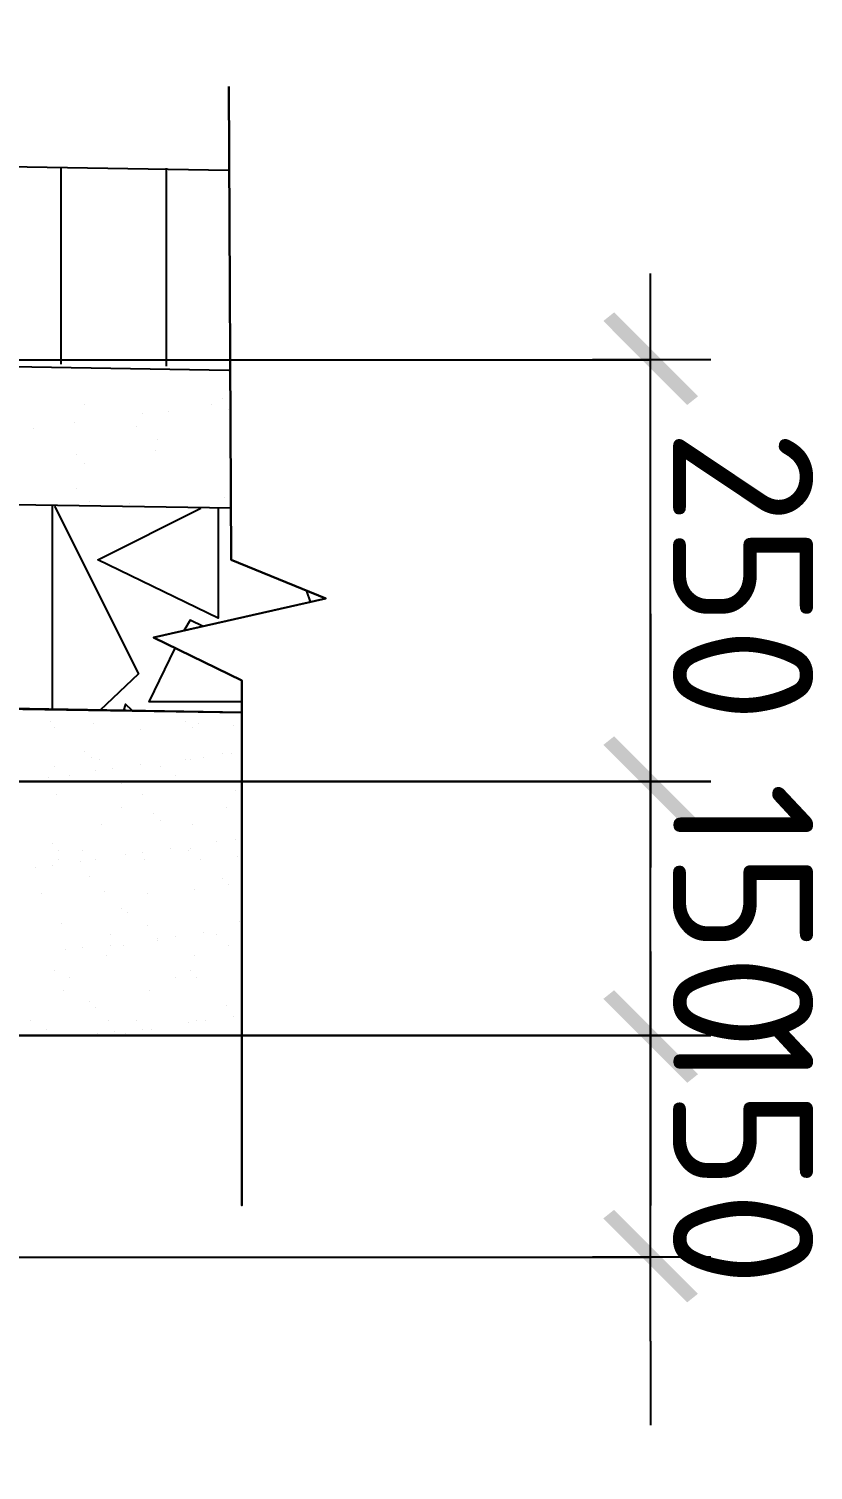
# Model space of a CAD drawing. Extents: x 8646 to 18206, y -17605 to -192.
# Drawn here: x 11682.48 to 11697.93, y -8209.11 to -8180.73 of the extents above; entities that cross this region are included whole.
import ezdxf

# ---------------------------------------------------------------- set-up
doc = ezdxf.new("R2010")
doc.units = 0
for name, color, linetype in [('PDF__0', 7, 'CONTINUOUS'), ('PDF__КОНСТРУКЦИЯ_КОЛОДЦА', 7, 'CONTINUOUS'), ('PDF__ТЕКСТ', 7, 'CONTINUOUS'), ('PDF__УСИЛЕНИЕ', 7, 'CONTINUOUS')]:
    doc.layers.add(name, color=color, linetype=linetype)
doc.styles.add('PDF_ISOCPEUR', font='isocpeur.ttf')

msp = doc.modelspace()

# ---------------------------------------------------------------- linework, layer by layer
at = {"layer": 'PDF__0', "linetype": 'CONTINUOUS'}
for points in [[(11694.727, -8188.897), (11694.727, -8185.549)], [(11695.914, -8187.244), (11693.583, -8187.244)], [(11682.946, -8194.109), (11682.946, -8190.126)], [(11682.988, -8190.126), (11684.641, -8193.431), (11683.878, -8194.152)], [(11686.209, -8190.168), (11686.209, -8192.33), (11683.836, -8191.185), (11685.87, -8190.168)], [(11688.031, -8192.033), (11687.947, -8191.779)], [(11685.912, -8192.499), (11685.658, -8192.372), (11685.531, -8192.584)], [(11686.675, -8193.982), (11684.853, -8193.982), (11685.362, -8192.923)], [(11684.514, -8194.152), (11684.387, -8194.025), (11684.344, -8194.152)], [(11660.189, -8195.55), (11660.231, -8200.551), (11686.675, -8200.551)], [(11694.727, -8206.569), (11694.727, -8203.221)], [(11695.914, -8204.916), (11693.583, -8204.916)]]:
    msp.add_lwpolyline(points, dxfattribs=at)
for points in [[(11694.727, -8197.245), (11694.727, -8193.898)], [(11695.914, -8195.55), (11693.583, -8195.55)], [(11694.727, -8202.246), (11694.727, -8198.898)], [(11695.914, -8200.551), (11693.583, -8200.551)]]:
    msp.add_lwpolyline(points, close=True, dxfattribs=at)
for points in [[(11695.66, -8187.965), (11693.795, -8186.481), (11694.007, -8186.312)], [(11695.448, -8188.134), (11695.66, -8187.965), (11693.795, -8186.481)], [(11694.007, -8194.66), (11693.795, -8194.83), (11695.66, -8196.313)], [(11694.007, -8194.66), (11693.795, -8194.83), (11695.66, -8196.313)], [(11693.795, -8194.83), (11695.66, -8196.313), (11695.448, -8196.483)], [(11693.795, -8194.83), (11695.66, -8196.313), (11695.448, -8196.483)], [(11695.66, -8201.314), (11693.795, -8199.831), (11694.007, -8199.661)], [(11694.007, -8199.661), (11693.795, -8199.831), (11695.66, -8201.314)], [(11695.448, -8201.483), (11695.66, -8201.314), (11693.795, -8199.831)], [(11693.795, -8199.831), (11695.66, -8201.314), (11695.448, -8201.483)], [(11695.66, -8205.636), (11693.795, -8204.153), (11694.007, -8203.984)], [(11695.448, -8205.806), (11695.66, -8205.636), (11693.795, -8204.153)]]:
    msp.add_solid(points, dxfattribs=at)
at = {"layer": 'PDF__КОНСТРУКЦИЯ_КОЛОДЦА', "linetype": 'CONTINUOUS'}
msp.add_lwpolyline([(11686.421, -8181.862), (11686.463, -8191.185), (11688.328, -8191.948), (11684.938, -8192.711), (11686.675, -8193.558), (11686.675, -8203.899), (11686.675, -8193.558), (11684.938, -8192.711), (11688.328, -8191.948), (11686.463, -8191.185)], close=True, dxfattribs=at)
for points in [[(11686.421, -8183.515), (11658.197, -8183.049)], [(11686.421, -8187.456), (11658.875, -8186.99)], [(11686.463, -8190.168), (11667.223, -8189.872)], [(11672.86, -8193.982), (11686.675, -8194.194), (11674.513, -8193.982)]]:
    msp.add_lwpolyline(points, dxfattribs=at)
at = {"layer": 'PDF__УСИЛЕНИЕ', "linetype": 'CONTINUOUS'}
for points in [[(11676.462, -8195.55), (11694.727, -8195.55), (11672.86, -8195.55), (11672.86, -8168.852)], [(11683.115, -8187.329), (11683.115, -8183.472)], [(11685.192, -8187.371), (11685.192, -8183.472)], [(11662.858, -8187.244), (11694.727, -8187.244)], [(11683.582, -8188.134), (11683.582, -8188.134)], [(11686.082, -8188.134), (11686.082, -8188.134)], [(11686.294, -8188.007), (11686.294, -8188.007)], [(11684.726, -8188.304), (11684.726, -8188.304)], [(11685.234, -8188.261), (11685.234, -8188.261)], [(11686.421, -8188.219), (11686.421, -8188.219)], [(11682.565, -8188.6), (11682.565, -8188.6)], [(11683.37, -8188.473), (11683.37, -8188.473)], [(11684.599, -8188.558), (11684.599, -8188.558)], [(11684.98, -8189.024), (11684.98, -8189.024)], [(11685.023, -8188.812), (11685.023, -8188.812)], [(11694.727, -8192.245), (11694.727, -8193.898), (11694.727, -8188.897)], [(11683.412, -8189.109), (11683.412, -8189.109)], [(11683.582, -8189.278), (11683.582, -8189.278)], [(11683.412, -8189.787), (11683.412, -8189.787)], [(11683.666, -8190.041), (11683.666, -8190.041)], [(11684.472, -8190.083), (11684.472, -8190.083)], [(11686.336, -8189.956), (11686.336, -8189.956)], [(11682.904, -8194.364), (11682.904, -8194.364)], [(11682.904, -8194.364), (11682.904, -8194.364)], [(11683.751, -8194.406), (11683.751, -8194.406)], [(11683.751, -8194.406), (11683.751, -8194.406)], [(11685.573, -8194.364), (11685.573, -8194.364)], [(11685.573, -8194.364), (11685.573, -8194.364)], [(11685.828, -8194.406), (11685.828, -8194.406)], [(11685.828, -8194.406), (11685.828, -8194.406)], [(11682.988, -8194.491), (11682.988, -8194.491)], [(11682.988, -8194.491), (11682.988, -8194.491)], [(11684.684, -8194.533), (11684.684, -8194.533)], [(11684.684, -8194.533), (11684.684, -8194.533)], [(11685.701, -8194.491), (11685.701, -8194.491)], [(11685.701, -8194.491), (11685.701, -8194.491)], [(11686.506, -8194.448), (11686.506, -8194.448)], [(11686.506, -8194.448), (11686.506, -8194.448)], [(11683.582, -8194.957), (11683.582, -8194.957)], [(11683.582, -8194.957), (11683.582, -8194.957)], [(11682.988, -8195.254), (11682.988, -8195.254)], [(11682.988, -8195.254), (11682.988, -8195.254)], [(11683.709, -8195.084), (11683.709, -8195.084)], [(11683.709, -8195.084), (11683.709, -8195.084)], [(11683.878, -8195.126), (11683.878, -8195.126)], [(11683.878, -8195.126), (11683.878, -8195.126)], [(11684.684, -8195.211), (11684.684, -8195.211)], [(11684.684, -8195.211), (11684.684, -8195.211)], [(11685.065, -8195.254), (11685.065, -8195.254)], [(11685.065, -8195.254), (11685.065, -8195.254)], [(11685.573, -8195.126), (11685.573, -8195.126)], [(11685.573, -8195.126), (11685.573, -8195.126)], [(11685.658, -8195.126), (11685.658, -8195.126)], [(11685.658, -8195.126), (11685.658, -8195.126)], [(11685.912, -8195.084), (11685.912, -8195.084)], [(11685.912, -8195.084), (11685.912, -8195.084)], [(11686.294, -8194.999), (11686.294, -8194.999)], [(11686.294, -8194.999), (11686.294, -8194.999)], [(11686.463, -8194.999), (11686.463, -8194.999)], [(11686.463, -8194.999), (11686.463, -8194.999)], [(11676.462, -8200.551), (11694.727, -8200.551), (11694.727, -8195.55)], [(11682.861, -8195.466), (11682.861, -8195.466)], [(11682.861, -8195.466), (11682.861, -8195.466)], [(11683.285, -8195.423), (11683.285, -8195.423)], [(11683.285, -8195.423), (11683.285, -8195.423)], [(11683.794, -8195.338), (11683.794, -8195.338)], [(11683.794, -8195.338), (11683.794, -8195.338)], [(11684.133, -8195.296), (11684.133, -8195.296)], [(11684.133, -8195.296), (11684.133, -8195.296)], [(11685.362, -8195.423), (11685.362, -8195.423)], [(11685.362, -8195.423), (11685.362, -8195.423)], [(11683.031, -8195.805), (11683.031, -8195.805)], [(11683.031, -8195.805), (11683.031, -8195.805)], [(11684.302, -8195.593), (11684.302, -8195.593)], [(11684.302, -8195.593), (11684.302, -8195.593)], [(11684.726, -8195.805), (11684.726, -8195.805)], [(11684.726, -8195.805), (11684.726, -8195.805)], [(11686.548, -8195.72), (11686.548, -8195.72)], [(11686.548, -8195.72), (11686.548, -8195.72)], [(11684.302, -8196.059), (11684.302, -8196.059)], [(11684.302, -8196.059), (11684.302, -8196.059)], [(11686.379, -8196.059), (11686.379, -8196.059)], [(11686.379, -8196.059), (11686.379, -8196.059)], [(11683.921, -8196.398), (11683.921, -8196.398)], [(11683.921, -8196.398), (11683.921, -8196.398)], [(11684.938, -8196.186), (11684.938, -8196.186)], [(11684.938, -8196.186), (11684.938, -8196.186)], [(11685.065, -8196.313), (11685.065, -8196.313)], [(11685.065, -8196.313), (11685.065, -8196.313)], [(11685.701, -8196.398), (11685.701, -8196.398)], [(11685.701, -8196.398), (11685.701, -8196.398)], [(11682.946, -8196.779), (11682.946, -8196.779)], [(11682.946, -8196.779), (11682.946, -8196.779)], [(11683.073, -8196.906), (11683.073, -8196.906)], [(11683.073, -8196.906), (11683.073, -8196.906)], [(11683.539, -8196.906), (11683.539, -8196.906)], [(11683.539, -8196.906), (11683.539, -8196.906)], [(11684.726, -8196.949), (11684.726, -8196.949)], [(11684.726, -8196.949), (11684.726, -8196.949)], [(11685.277, -8196.864), (11685.277, -8196.864)], [(11685.277, -8196.864), (11685.277, -8196.864)], [(11685.616, -8196.906), (11685.616, -8196.906)], [(11685.616, -8196.906), (11685.616, -8196.906)], [(11685.658, -8196.864), (11685.658, -8196.864)], [(11685.658, -8196.864), (11685.658, -8196.864)], [(11686.167, -8196.737), (11686.167, -8196.737)], [(11686.167, -8196.737), (11686.167, -8196.737)], [(11686.548, -8196.695), (11686.548, -8196.695)], [(11686.548, -8196.695), (11686.548, -8196.695)], [(11682.607, -8197.245), (11682.607, -8197.245)], [(11682.607, -8197.245), (11682.607, -8197.245)], [(11682.946, -8197.203), (11682.946, -8197.203)], [(11682.946, -8197.203), (11682.946, -8197.203)], [(11683.073, -8197.076), (11683.073, -8197.076)], [(11683.073, -8197.076), (11683.073, -8197.076)], [(11683.497, -8197.118), (11683.497, -8197.118)], [(11683.497, -8197.118), (11683.497, -8197.118)], [(11683.794, -8197.076), (11683.794, -8197.076)], [(11683.794, -8197.076), (11683.794, -8197.076)], [(11684.387, -8196.991), (11684.387, -8196.991)], [(11684.387, -8196.991), (11684.387, -8196.991)], [(11684.768, -8197.076), (11684.768, -8197.076)], [(11684.768, -8197.076), (11684.768, -8197.076)], [(11685.87, -8197.076), (11685.87, -8197.076)], [(11685.87, -8197.076), (11685.87, -8197.076)], [(11686.591, -8197.034), (11686.591, -8197.034)], [(11686.591, -8197.034), (11686.591, -8197.034)], [(11694.727, -8198.898), (11694.727, -8197.245)], [(11683.666, -8197.415), (11683.666, -8197.415)], [(11683.666, -8197.415), (11683.666, -8197.415)], [(11686.294, -8197.457), (11686.294, -8197.457)], [(11686.294, -8197.457), (11686.294, -8197.457)], [(11682.734, -8197.754), (11682.734, -8197.754)], [(11682.734, -8197.754), (11682.734, -8197.754)], [(11683.963, -8197.712), (11683.963, -8197.712)], [(11683.963, -8197.712), (11683.963, -8197.712)], [(11684.811, -8197.754), (11684.811, -8197.754)], [(11684.811, -8197.754), (11684.811, -8197.754)], [(11685.743, -8197.669), (11685.743, -8197.669)], [(11685.743, -8197.669), (11685.743, -8197.669)], [(11686.421, -8197.584), (11686.421, -8197.584)], [(11686.421, -8197.584), (11686.421, -8197.584)], [(11684.302, -8198.051), (11684.302, -8198.051)], [(11684.302, -8198.051), (11684.302, -8198.051)], [(11683.115, -8198.347), (11683.115, -8198.347)], [(11683.115, -8198.347), (11683.115, -8198.347)], [(11684.429, -8198.135), (11684.429, -8198.135)], [(11684.429, -8198.135), (11684.429, -8198.135)], [(11684.811, -8198.39), (11684.811, -8198.39)], [(11684.811, -8198.39), (11684.811, -8198.39)], [(11686.633, -8198.305), (11686.633, -8198.305)], [(11686.633, -8198.305), (11686.633, -8198.305)], [(11684.09, -8198.559), (11684.09, -8198.559)], [(11684.09, -8198.559), (11684.09, -8198.559)], [(11685.023, -8198.644), (11685.023, -8198.644)], [(11685.023, -8198.644), (11685.023, -8198.644)], [(11685.362, -8198.602), (11685.362, -8198.602)], [(11685.362, -8198.602), (11685.362, -8198.602)], [(11685.912, -8198.517), (11685.912, -8198.517)], [(11685.912, -8198.517), (11685.912, -8198.517)], [(11686.167, -8198.559), (11686.167, -8198.559)], [(11686.167, -8198.559), (11686.167, -8198.559)], [(11683.2, -8198.856), (11683.2, -8198.856)], [(11683.2, -8198.856), (11683.2, -8198.856)], [(11683.539, -8198.813), (11683.539, -8198.813)], [(11683.539, -8198.813), (11683.539, -8198.813)], [(11684.09, -8198.771), (11684.09, -8198.771)], [(11684.09, -8198.771), (11684.09, -8198.771)], [(11684.344, -8198.771), (11684.344, -8198.771)], [(11684.344, -8198.771), (11684.344, -8198.771)], [(11685.023, -8198.686), (11685.023, -8198.686)], [(11685.023, -8198.686), (11685.023, -8198.686)], [(11686.421, -8198.771), (11686.421, -8198.771)], [(11686.421, -8198.771), (11686.421, -8198.771)], [(11684.005, -8198.983), (11684.005, -8198.983)], [(11684.005, -8198.983), (11684.005, -8198.983)], [(11685.743, -8198.983), (11685.743, -8198.983)], [(11685.743, -8198.983), (11685.743, -8198.983)], [(11682.988, -8199.28), (11682.988, -8199.28)], [(11682.988, -8199.28), (11682.988, -8199.28)], [(11683.285, -8199.407), (11683.285, -8199.407)], [(11683.285, -8199.407), (11683.285, -8199.407)], [(11685.362, -8199.407), (11685.362, -8199.407)], [(11685.362, -8199.407), (11685.362, -8199.407)], [(11685.658, -8199.28), (11685.658, -8199.28)], [(11685.658, -8199.28), (11685.658, -8199.28)], [(11685.785, -8199.407), (11685.785, -8199.407)], [(11685.785, -8199.407), (11685.785, -8199.407)], [(11683.158, -8199.661), (11683.158, -8199.661)], [(11683.158, -8199.661), (11683.158, -8199.661)], [(11684.853, -8199.661), (11684.853, -8199.661)], [(11684.853, -8199.661), (11684.853, -8199.661)], [(11686.675, -8199.576), (11686.675, -8199.576)], [(11686.675, -8199.576), (11686.675, -8199.576)], [(11683.666, -8199.873), (11683.666, -8199.873)], [(11683.666, -8199.873), (11683.666, -8199.873)], [(11683.794, -8200), (11683.794, -8200)], [(11683.794, -8200), (11683.794, -8200)], [(11686.379, -8199.958), (11686.379, -8199.958)], [(11686.379, -8199.958), (11686.379, -8199.958)], [(11682.522, -8200.254), (11682.522, -8200.254)], [(11682.522, -8200.254), (11682.522, -8200.254)], [(11684.048, -8200.254), (11684.048, -8200.254)], [(11684.048, -8200.254), (11684.048, -8200.254)], [(11684.599, -8200.254), (11684.599, -8200.254)], [(11684.599, -8200.254), (11684.599, -8200.254)], [(11685.616, -8200.297), (11685.616, -8200.297)], [(11685.616, -8200.297), (11685.616, -8200.297)], [(11685.785, -8200.254), (11685.785, -8200.254)], [(11685.785, -8200.254), (11685.785, -8200.254)], [(11685.955, -8200.254), (11685.955, -8200.254)], [(11685.955, -8200.254), (11685.955, -8200.254)], [(11686.506, -8200.17), (11686.506, -8200.17)], [(11686.506, -8200.17), (11686.506, -8200.17)], [(11674.852, -8204.916), (11694.727, -8204.916), (11694.727, -8200.551), (11674.513, -8200.551), (11674.513, -8209.111)], [(11682.819, -8200.424), (11682.819, -8200.424)], [(11682.819, -8200.424), (11682.819, -8200.424)], [(11683.836, -8200.509), (11683.836, -8200.509)], [(11683.836, -8200.509), (11683.836, -8200.509)], [(11684.175, -8200.466), (11684.175, -8200.466)], [(11684.175, -8200.466), (11684.175, -8200.466)], [(11684.387, -8200.509), (11684.387, -8200.509)], [(11684.387, -8200.509), (11684.387, -8200.509)], [(11684.726, -8200.424), (11684.726, -8200.424)], [(11684.726, -8200.424), (11684.726, -8200.424)], [(11684.895, -8200.424), (11684.895, -8200.424)], [(11684.895, -8200.424), (11684.895, -8200.424)], [(11694.727, -8202.246), (11694.727, -8203.899)], [(11694.727, -8206.569), (11694.727, -8208.222)]]:
    msp.add_lwpolyline(points, dxfattribs=at)

# ---------------------------------------------------------------- texts
at = {"layer": 'PDF__ТЕКСТ', "linetype": 'CONTINUOUS', "char_height": 2.7616, "attachment_point": 4, "rotation": 270, "style": 'PDF_ISOCPEUR'}
for s, insert in [('250', (11696.547, -8188.607)), ('150', (11696.547, -8195.558)), ('150', (11696.547, -8200.22))]:
    msp.add_mtext(s, dxfattribs=dict(at, insert=insert))

doc.saveas('drawing.dxf')
